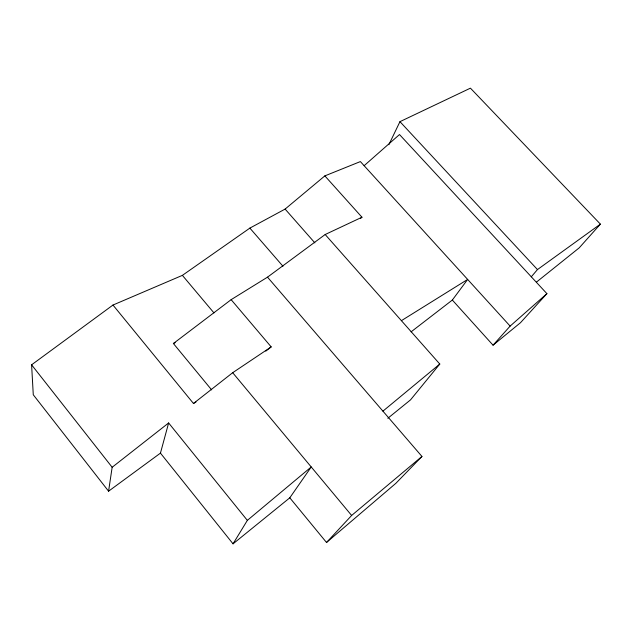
<?xml version="1.0" encoding="UTF-8"?>
<svg xmlns="http://www.w3.org/2000/svg" width="632" height="632" viewBox="0 0 632 632"><rect width="100%" height="100%" fill="white"/><g stroke="black" fill="none" stroke-linecap="round" stroke-linejoin="round"><path stroke-width="0.95" d="M401.399 320.669L467.648 279.431L452.338 300.05L493.047 345.183L510.127 326.096L360.382 161.579L324.856 175.886L285.111 209.081L249.869 228.105L182.387 275.362L112.978 305.043L31.6 364.814L33.275 394.771L108.578 491.198L112.156 467.269L168.633 422.958L247.349 520.373L233.05 543.844L160.449 453.12L168.633 422.958M388.846 144.72L399.961 121.66L470.429 88.156L600.4 224.131L579.228 247.831L536.402 282.149M233.05 543.844L289.796 497.811L311.236 466.969L247.349 520.373M211.633 389.881L173.389 343.508L231.138 299.663L267.51 277.156L325.172 234.519L439.793 364.048L410.508 399.89L387.827 418.281M531.291 276.8L537.469 269.572L600.4 224.131M364.127 165.695L399.495 134.545L546.909 293.651L520.484 322.715L493.047 345.183M289.796 497.811L326.515 542.477L351.637 515.459L421.947 456.446L267.51 277.156M421.947 456.446L395.861 483.322L326.515 542.477M510.127 326.096L546.909 293.651M360.461 218.498L361.97 217.226L324.856 175.886M382.929 411.148L439.793 364.048M112.978 305.043L193.471 403.477L232.695 372.706L271.191 346.897L231.138 299.663M265.803 351.123L271.191 346.897M411.1 331.847L452.338 300.05M108.578 491.198L160.449 453.12M193.471 403.477L195.975 402.063M173.389 343.508L175.159 342.631M325.172 234.519L361.97 217.226M399.961 121.66L537.469 269.572M285.111 209.081L314.862 242.87M249.869 228.105L282.97 266.254M182.387 275.362L213.956 312.903M232.695 372.706L351.637 515.459M31.6 364.814L112.156 467.269"/></g></svg>
